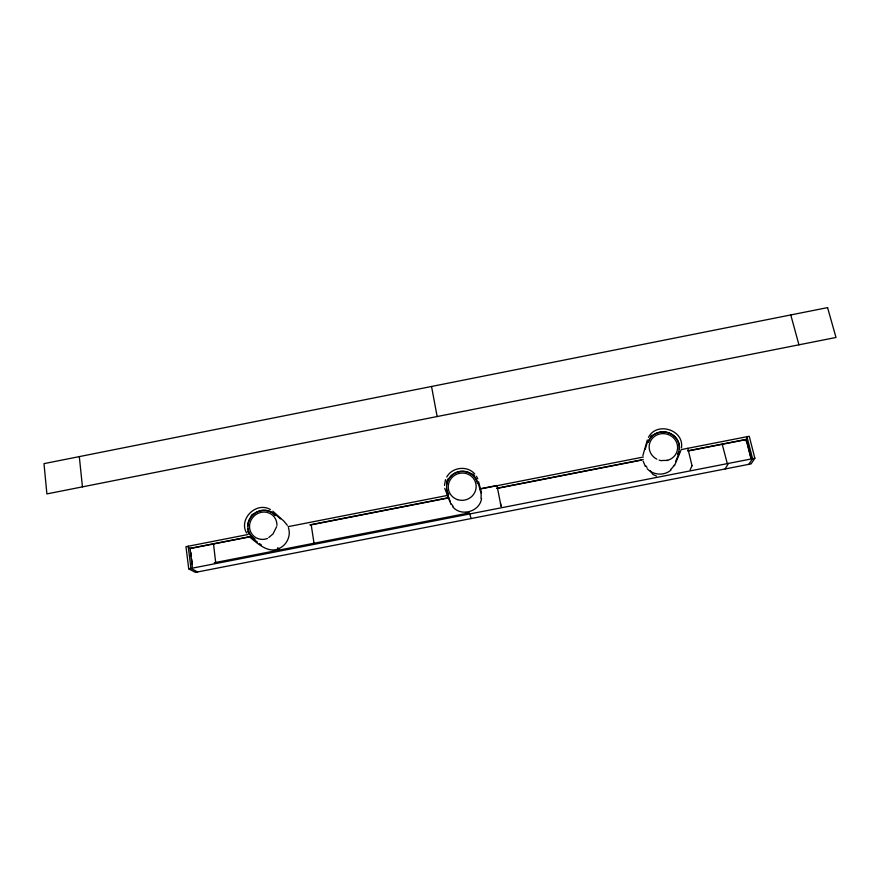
<?xml version="1.0" encoding="UTF-8"?>
<svg xmlns="http://www.w3.org/2000/svg" width="880" height="880" viewBox="0 0 880 880"><rect width="100%" height="100%" fill="white"/><g stroke="black" fill="none" stroke-linecap="round" stroke-linejoin="round"><path stroke-width="1.32" d="M681.45 447.788C684.321 429.759 656.601 421.19 648.483 437.371M444.488 485.441L445.5 479.666M642.862 455.598L647.317 440.033M481.558 498.465C479.831 511.698 461.109 517.077 452.672 506.726M276.628 526.636L273.009 533.962L268.774 537.504M645.194 449.284L647.361 442.101M675.598 461.571L679.448 452.265M680.801 450.637L674.509 465.685M690.129 469.788L692.01 465.839M722.249 444.312L727.32 463.716M725.142 468.952L728.431 463.408M745.415 440.814L747.23 437.811M748.814 464.332L752.565 458.7L746.955 436.722M681.142 449.614L749.243 436.271L754.864 458.249L751.08 463.892L195.415 572.385L188.738 568.854L185.966 546.678L247.764 534.567M446.754 476.993C452.133 467.049 467.368 465.311 474.716 473.946M670.956 470.096C664.235 476.014 653.158 475.222 647.152 468.688M479.622 488.884L496.804 485.518M288.068 526.669L447.942 495.33M481.591 488.73L643.39 457.017M250.866 536.415L190.014 548.339L192.346 566.885M310.035 524.821L448.547 497.684M496.892 488.202L643.214 459.536M687.511 450.857L746.306 439.329L751.003 457.71M190.344 548.537L249.81 536.888M310.266 525.041L448.635 497.926M497.112 488.422L641.355 460.163M688.545 450.912L746.13 439.637L750.816 457.996M214.258 562.738L469.381 512.875L471.119 518.551M188.738 568.854L754.864 458.249M667.601 460.361L662.013 460.504M656.458 476.102L652.861 474.408L650.177 470.789M465.949 512.413L467.742 512.974M270.435 509.586C256.509 501.182 238.315 518.87 246.587 533.016M197.604 571.956L190.971 568.425L188.188 546.249M188.32 547.349L190.542 548.647M213.532 543.994L215.655 562.331M277.629 547.745L279.224 548.9M250.206 537.46C258.269 544.093 269.577 554.73 280.742 547.602C287.397 543.763 290.972 535.216 288.464 527.857M252.351 538.285L257.389 542.025M259.402 543.521L261.415 545.017M274.934 513.942L280.511 518.914M272.789 511.203L283.844 521.081L287.331 525.305M645.359 466.422L643.126 461.208M476.465 476.3L477.763 478.907M451.011 504.449L444.752 488.356M447.183 493.647L450.274 501.556M790.779 314.941L798.941 344.817M478.39 483.461L480.557 491.645M478.566 481.712L481.492 492.855M687.808 448.294L692.021 465.729M500.445 503.118L501.105 506.462L497.035 485.793M431.541 386.474L437.14 416.548M311.355 525.8L314.006 543.114M190.85 552.508L191.345 556.479M191.686 559.119L192.346 564.421M79.31 456.61L82.445 486.871M656.832 459.173A14.278 13.574 12.7 0 1 653.136 437.558A14.278 13.574 12.7 0 1 675.785 440.792A14.278 13.574 12.7 0 1 666.523 460.559M661.562 460.68A14.278 13.574 12.7 0 1 659.131 460.13M678.821 452.078A16.192 15.4 12.7 0 1 677.765 454.553M647.966 442.299A16.192 15.4 12.7 0 1 666.798 432.212A16.192 15.4 12.7 0 1 679.415 449.46M648.186 442.365A15.972 15.191 12.7 0 1 669.416 433.246A15.972 15.191 12.7 0 1 677.567 454.443M650.639 436.502A16.841 16.016 12.7 0 1 651.992 435.193M674.047 465.234A16.269 15.51 13.3 0 1 670.626 469.48M647.031 467.423A16.269 15.51 13.3 0 1 645.92 465.927M448.514 494.725A15.884 15.444 -18.1 0 1 446.611 489.709M446.578 484.33A15.884 15.444 -18.1 0 1 477.026 481.008M446.688 481.514A16.522 16.06 -18.1 0 1 447.887 478.951M472.659 474.078A16.522 16.06 -18.1 0 1 474.705 476.003M448.69 494.604A15.664 15.224 -18.1 0 1 456.742 472.472A15.664 15.224 -18.1 0 1 477.554 483.626M480.865 492.811A15.961 15.554 -18.1 0 1 480.931 498.223M453.068 506.187A15.961 15.554 -18.1 0 1 451.462 503.998M267.476 538.483A14.08 13.321 -43.7 0 1 249.777 529.177A14.08 13.321 -43.7 0 1 262.064 512.171A14.08 13.321 -43.7 0 1 276.936 525.393M252.78 537.812A15.972 15.103 -43.7 0 1 247.808 528.704M247.665 526.02A15.972 15.103 -43.7 0 1 258.401 511.258A15.972 15.103 -43.7 0 1 275.451 515.46M255.057 539.132A15.752 14.894 -43.7 0 1 251.79 516.142A15.752 14.894 -43.7 0 1 275.275 515.592M248.897 534.05A16.61 15.708 -43.7 0 1 247.808 531.52M251.196 515.592A16.61 15.708 -43.7 0 1 252.538 514.206M827.574 307.615L44 463.639L46.893 493.911L836 337.469L827.574 307.615M457.556 499.642A14.003 13.607 -18.1 0 0 475.926 483.956A14.003 13.607 -18.1 0 0 453.101 476.476A14.003 13.607 -18.1 0 0 457.556 499.642"/></g></svg>
